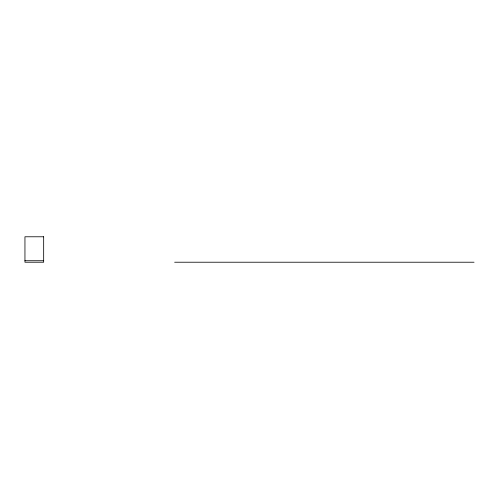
<?xml version="1.0" encoding="UTF-8"?>
<svg xmlns="http://www.w3.org/2000/svg" width="499" height="499" viewBox="0 0 499 499"><rect width="100%" height="100%" fill="white"/><g stroke="black" fill="none" stroke-linecap="round" stroke-linejoin="round"><path stroke-width="0.75" d="M24.95 260.728L43.663 260.728M174.65 262.224L474.05 262.224M43.663 236.776L24.95 236.776L24.95 262.224L43.663 262.224L43.663 236.776"/></g></svg>
